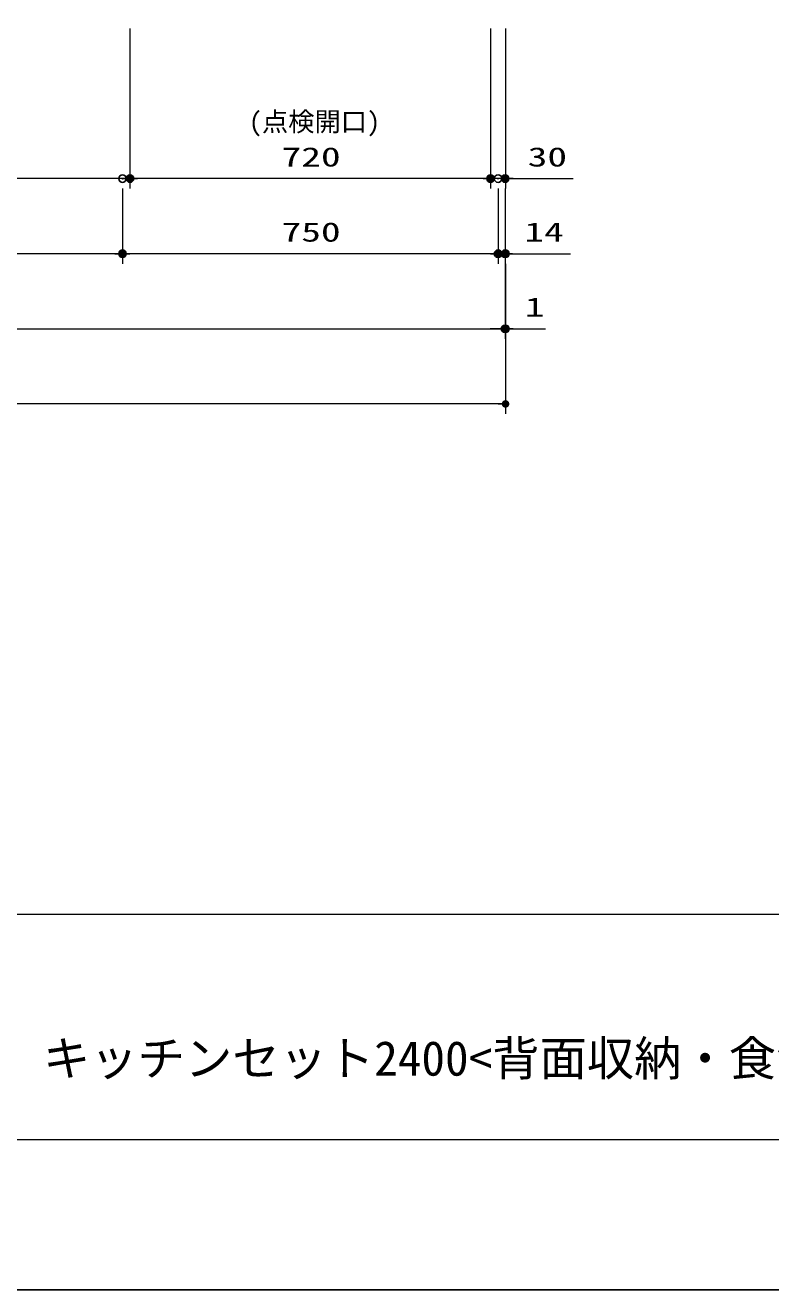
# Model space of a CAD drawing. Units: millimetres, scale not verified. Extents: x -9797 to 9797, y -4555 to 4555.
# Drawn here: x -6283 to -4794, y -4455 to -1930 of the extents above; entities that cross this region are included whole.
import ezdxf
from ezdxf.enums import TextEntityAlignment as Align

# ---------------------------------------------------------------- set-up
doc = ezdxf.new("R2010")
doc.units = ezdxf.units.MM
doc.header["$LTSCALE"] = 30
doc.header["$PDMODE"] = 32
doc.header["$PDSIZE"] = 15
for name, color, linetype, lineweight in [('0-0_0', 7, 'Continuous', 25), ('0-2_寸法ﾚｲﾔｰ', 30, 'Continuous', 13), ('0-3_DEFPOINTS', 7, 'Continuous', 25), ('0-5_図面枠', 3, 'Continuous', 15)]:
    doc.layers.add(name, color=color, linetype=linetype, lineweight=lineweight)
doc.styles.add('ＭＳ ゴシック', font='')
doc.styles.get('ＭＳ ゴシック').set_extended_font_data('MS Gothic')

# ---------------------------------------------------------------- blocks, each defined once
blk = doc.blocks.new('_DOT')
at = {"layer": '0-0_0', "color": 30}
blk.add_line((-15, 0), (-30, 0), dxfattribs=at)
for points in [[(0, 0), (-15, 0), (-14.88, 1.88)], [(0, 0), (-14.88, -1.88), (-15, 0)], [(0, 0), (-14.88, 1.88), (-14.53, 3.73)], [(0, 0), (-14.53, -3.73), (-14.88, -1.88)], [(0, 0), (-14.53, 3.73), (-13.95, 5.52)], [(0, 0), (-13.95, -5.52), (-14.53, -3.73)], [(0, 0), (-13.95, 5.52), (-13.14, 7.23)], [(0, 0), (-13.14, -7.23), (-13.95, -5.52)], [(0, 0), (-13.14, 7.23), (-12.14, 8.82)], [(0, 0), (-12.14, -8.82), (-13.14, -7.23)], [(0, 0), (-12.14, 8.82), (-10.93, 10.27)], [(0, 0), (-10.93, -10.27), (-12.14, -8.82)], [(0, 0), (-10.93, 10.27), (-9.56, 11.56)], [(0, 0), (-9.56, -11.56), (-10.93, -10.27)], [(0, 0), (-9.56, 11.56), (-8.04, 12.66)], [(0, 0), (-8.04, -12.66), (-9.56, -11.56)], [(0, 0), (-8.04, 12.66), (-6.39, 13.57)], [(0, 0), (-6.39, -13.57), (-8.04, -12.66)], [(0, 0), (-6.39, 13.57), (-4.64, 14.27)], [(0, 0), (-4.64, -14.27), (-6.39, -13.57)], [(0, 0), (-4.64, 14.27), (-2.81, 14.73)], [(0, 0), (-2.81, -14.73), (-4.64, -14.27)], [(0, 0), (-2.81, 14.73), (-0.94, 14.97)], [(0, 0), (-0.94, -14.97), (-2.81, -14.73)], [(0, 0), (-0.94, 14.97), (0.94, 14.97)], [(0, 0), (0.94, -14.97), (-0.94, -14.97)], [(0, 0), (0.94, 14.97), (2.81, 14.73)], [(0, 0), (2.81, 14.73), (4.64, 14.27)], [(0, 0), (4.64, 14.27), (6.39, 13.57)], [(0, 0), (6.39, 13.57), (8.04, 12.66)], [(0, 0), (8.04, 12.66), (9.56, 11.56)], [(0, 0), (9.56, 11.56), (10.93, 10.27)], [(0, 0), (10.93, 10.27), (12.14, 8.82)], [(0, 0), (12.14, 8.82), (13.14, 7.23)], [(0, 0), (13.14, 7.23), (13.95, 5.52)], [(0, 0), (13.95, 5.52), (14.53, 3.73)], [(0, 0), (14.53, 3.73), (14.88, 1.88)], [(0, 0), (14.88, 1.88), (15, 0)], [(0, 0), (2.81, -14.73), (0.94, -14.97)], [(0, 0), (4.64, -14.27), (2.81, -14.73)], [(0, 0), (6.39, -13.57), (4.64, -14.27)], [(0, 0), (8.04, -12.66), (6.39, -13.57)], [(0, 0), (9.56, -11.56), (8.04, -12.66)], [(0, 0), (10.93, -10.27), (9.56, -11.56)], [(0, 0), (12.14, -8.82), (10.93, -10.27)], [(0, 0), (13.14, -7.23), (12.14, -8.82)], [(0, 0), (13.95, -5.52), (13.14, -7.23)], [(0, 0), (14.53, -3.73), (13.95, -5.52)], [(0, 0), (14.88, -1.88), (14.53, -3.73)], [(0, 0), (15, 0), (14.88, -1.88)]]:
    blk.add_solid(points, dxfattribs=at)

msp = doc.modelspace()

# ---------------------------------------------------------------- linework, layer by layer
at = {"layer": '0-2_寸法ﾚｲﾔｰ'}
for p, q in [((-6073.56, -1935.93), (-6073.56, -2255.93)), ((-6073.56, -1935.93), (-6073.56, -2255.93)), ((-5353.56, -1935.93), (-5353.56, -2255.93)), ((-5353.56, -1935.93), (-5353.56, -2255.93)), ((-5323.56, -1935.93), (-5323.56, -2255.93)), ((-6088.56, -2235.93), (-6838.56, -2235.93)), ((-5368.56, -2235.93), (-6058.56, -2235.93)), ((-5368.56, -2235.93), (-5383.56, -2235.93)), ((-5323.56, -2235.93), (-5353.56, -2235.93)), ((-5323.56, -2235.93), (-5188.8, -2235.93)), ((-5308.56, -2235.93), (-5293.56, -2235.93)), ((-6088.56, -2255.93), (-6088.56, -2405.93)), ((-6088.56, -2255.93), (-6088.56, -2405.93)), ((-5338.56, -2255.93), (-5338.56, -2405.93)), ((-5338.56, -2255.93), (-5338.56, -2405.93)), ((-5324.56, -2255.93), (-5324.56, -2405.93)), ((-6103.56, -2385.93), (-6823.56, -2385.93)), ((-5353.56, -2385.93), (-6073.56, -2385.93)), ((-5353.56, -2385.93), (-5368.56, -2385.93)), ((-5324.56, -2385.93), (-5338.56, -2385.93)), ((-5324.56, -2385.93), (-5193.56, -2385.93)), ((-5309.56, -2385.93), (-5294.56, -2385.93)), ((-5324.56, -2405.93), (-5324.56, -2555.93)), ((-5324.56, -2405.93), (-5324.56, -2555.93)), ((-5323.56, -2405.93), (-5323.56, -2705.93)), ((-5323.56, -2405.93), (-5323.56, -2555.93)), ((-7707.56, -2535.93), (-5339.56, -2535.93)), ((-5339.56, -2535.93), (-5354.56, -2535.93)), ((-5324.56, -2535.93), (-5323.56, -2535.93)), ((-5323.56, -2535.93), (-5244.04, -2535.93)), ((-5308.56, -2535.93), (-5293.56, -2535.93)), ((-5338.56, -2685.93), (-7708.56, -2685.93))]:
    msp.add_line(p, q, dxfattribs=at)
at = {"layer": '0-3_DEFPOINTS'}
msp.add_line((2902.77, -4455), (-9697.23, -4455), dxfattribs=at)
for p in [(-6088.56, -2235.93), (-6088.56, -2235.93), (-6073.56, -2235.93), (-5353.56, -2235.93), (-5338.56, -2235.93), (-5324.56, -2235.93), (-6088.56, -2385.93), (-5338.56, -2385.93), (-5324.56, -2385.93), (-5323.56, -2385.93), (-5324.56, -2535.93), (-5323.56, -2535.93)]:
    msp.add_point(p, dxfattribs=at)
at = {"layer": '0-5_図面枠'}
msp.add_line((-9397.23, -3705), (2602.77, -3705), dxfattribs=at)
msp.add_lwpolyline([(-9397.23, -4155), (2602.77, -4155), (2602.77, 4155), (-9397.23, 4155)], close=True, dxfattribs=at)

# ---------------------------------------------------------------- block references
at = {"layer": '0-2_寸法ﾚｲﾔｰ', "xscale": 0.5, "yscale": 0.5}
for p in [(-6073.56, -2235.93), (-5353.56, -2235.93), (-5353.56, -2235.93), (-6088.56, -2385.93), (-5338.56, -2385.93), (-5338.56, -2385.93), (-5324.56, -2535.93), (-5324.56, -2535.93), (-5323.56, -2685.93)]:
    msp.add_blockref('_DOT', p, dxfattribs=at)
at = {"layer": '0-2_寸法ﾚｲﾔｰ', "xscale": 0.5, "yscale": 0.5, "rotation": 180}
for p in [(-6073.56, -2235.93), (-5323.56, -2235.93), (-6088.56, -2385.93), (-5324.56, -2385.93), (-5323.56, -2535.93)]:
    msp.add_blockref('_DOT', p, dxfattribs=at)

# ---------------------------------------------------------------- texts
at = {"layer": '0-2_寸法ﾚｲﾔｰ', "style": 'ＭＳ ゴシック'}
msp.add_text('(点検開口)', height=38.48, dxfattribs=at).set_placement((-5836.23, -2152.85), align=Align.BOTTOM_LEFT)
at = {"layer": '0-2_寸法ﾚｲﾔｰ', "style": 'ＭＳ ゴシック', "width": 1.5}
for s, p in [('720', (-5770.7, -2223.33)), ('30', (-5279.28, -2223.33)), ('750', (-5770.7, -2373.33)), ('14', (-5285.94, -2373.33)), ('1', (-5284.99, -2523.33))]:
    msp.add_text(s, height=38.49, dxfattribs=at).set_placement(p, align=Align.BOTTOM_LEFT)
at = {"layer": '0-5_図面枠', "style": 'ＭＳ ゴシック'}
msp.add_text('キッチンセット2400<背面収納・食洗機無>左シンク\u3000設備図面', height=69.27, dxfattribs=at).set_placement((-6247.23, -4048.32), align=Align.BOTTOM_LEFT)

doc.saveas('drawing.dxf')
